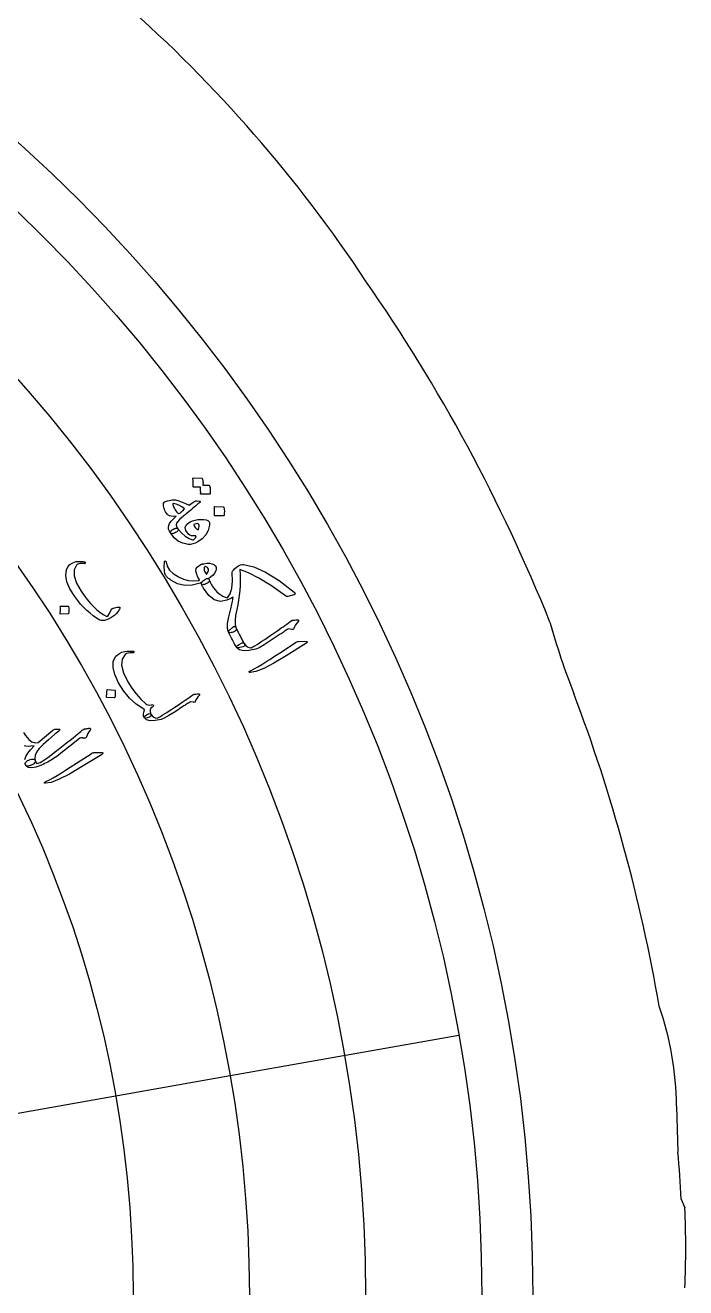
# Model space of a CAD drawing. Header units: millimetres. Extents: x -45 to 45, y -45 to 73.
# Drawn here: x 27.58 to 45.04, y 0.22 to 33.61 of the extents above; entities that cross this region are included whole.
import ezdxf

# ---------------------------------------------------------------- set-up
doc = ezdxf.new("R2010")
doc.units = ezdxf.units.MM
for name, color, linetype in [('CUT_OUTER', 1, 'Continuous'), ('ENGRAVE', 7, 'Continuous'), ('ENGRAVE_FINE', 8, 'Continuous'), ('GUIDE', 3, 'Continuous'), ('TEXT', 5, 'Continuous')]:
    doc.layers.add(name, color=color, linetype=linetype)

msp = doc.modelspace()

# ---------------------------------------------------------------- linework, layer by layer
at = {"layer": 'CUT_OUTER'}
for points in [[(44.8003, 5.0235), (44.8008, 5.0169), (44.8387, 3.8054)], [(44.9271, 2.5573), (45.018, 2.3303), (45.0192, 2.3269)]]:
    msp.add_lwpolyline(points, dxfattribs=at)
for centre, radius, start, end in [((5.9574, 6.6393), 36.6907, 33.42987, 48.67621), ((-0.9981, 0.7237), 45.7678, 21.94305, 34.81333), ((60.4066, 23.0895), 19.6697, 195.52006, 201.32233), ((0.0073, 0.0024), 44.9923, 9.81141, 20.74267), ((36.5289, 4.9522), 8.2716, 0.49342, 19.17656), ((1.5395, 0.1101), 43.4566, 3.22813, 4.87801), ((22.9148, 1.2718), 22.1295, 357.26675, 2.73282)]:
    msp.add_arc(centre, radius, start, end, dxfattribs=at)
at = {"layer": 'ENGRAVE'}
for radius in [39.65, 33.5042]:
    msp.add_circle((0, 0), radius, dxfattribs=at)
at = {"layer": 'ENGRAVE_FINE'}
for points in [[(39.0476, 6.8852), (32.9952, 5.818)], [(32.9952, 5.818), (26.9429, 4.7508)]]:
    msp.add_lwpolyline(points, dxfattribs=at)
for radius in [36.5771, 30.4314]:
    msp.add_circle((0, 0), radius, dxfattribs=at)
at = {"layer": 'GUIDE'}
msp.add_circle((0, 0), 41, dxfattribs=at)
at = {"layer": 'TEXT'}
for points in [[(32.4381, 21.444), (32.4425, 21.443), (32.4465, 21.4403), (32.4502, 21.4358), (32.4536, 21.4296), (32.4598, 21.4034), (32.4648, 21.3774), (32.4686, 21.3515), (32.4711, 21.3258), (32.4723, 21.3), (32.4722, 21.274), (32.4708, 21.2477), (32.468, 21.2211), (32.4659, 21.2149), (32.4623, 21.2104), (32.4572, 21.2077), (32.4506, 21.2066), (32.2246, 21.2051), (32.2207, 21.2065), (32.218, 21.2106), (32.2165, 21.2175), (32.2162, 21.227), (32.2169, 21.2342), (32.2172, 21.2452), (32.217, 21.2602), (32.2163, 21.279), (32.2151, 21.3019), (32.2134, 21.3291), (32.2113, 21.3607), (32.2088, 21.3965), (32.0324, 21.3955), (32.0262, 21.3967), (32.0221, 21.4008), (32.0202, 21.408), (32.0204, 21.418), (32.0205, 21.4268), (32.0205, 21.4403), (32.0202, 21.4587), (32.0197, 21.4819), (32.0187, 21.5103), (32.0171, 21.5439), (32.0149, 21.583), (32.012, 21.6274), (32.0129, 21.6328), (32.015, 21.6364), (32.0184, 21.6381), (32.023, 21.6379), (32.2443, 21.6358), (32.2487, 21.6348), (32.2528, 21.6321), (32.2565, 21.6277), (32.2599, 21.6215), (32.2662, 21.5999), (32.2713, 21.5782), (32.275, 21.5564), (32.2775, 21.5345), (32.2788, 21.5127), (32.2791, 21.491), (32.2784, 21.4693), (32.2767, 21.4478)], [(32.1767, 21.0276), (32.1979, 21.0237), (32.2059, 21.0148), (32.2007, 21.0012), (32.1822, 20.9827), (32.1702, 20.9728), (32.1537, 20.9588), (32.1328, 20.9409), (32.1075, 20.9189), (32.0773, 20.8928), (32.042, 20.8626), (32.0015, 20.8284), (31.9559, 20.79), (31.911, 20.7523), (31.8708, 20.7186), (31.8353, 20.6889), (31.8045, 20.6631), (31.7784, 20.6415), (31.7573, 20.6239), (31.7412, 20.6106), (31.73, 20.6013), (31.6606, 20.541), (31.6112, 20.4871), (31.5819, 20.4396), (31.5726, 20.3985), (31.5741, 20.3747), (31.5813, 20.3494), (31.5942, 20.3227), (31.6129, 20.2945), (31.6209, 20.2759), (31.6209, 20.2576), (31.6129, 20.2398), (31.5968, 20.2223), (31.5747, 20.2056), (31.5507, 20.1913), (31.5247, 20.1795), (31.4968, 20.17), (31.4714, 20.1646), (31.4507, 20.1632), (31.4348, 20.1661), (31.4237, 20.173), (31.3893, 20.2277), (31.369, 20.2809), (31.363, 20.3327), (31.3712, 20.3831), (31.3962, 20.4373), (31.4374, 20.4956), (31.4949, 20.558), (31.5688, 20.6244), (31.4995, 20.6211), (31.4406, 20.6253), (31.3921, 20.6369), (31.354, 20.6559), (31.3311, 20.6767), (31.3092, 20.7044), (31.2883, 20.7391), (31.2684, 20.7808), (31.2508, 20.827), (31.2389, 20.8677), (31.2329, 20.9031), (31.2328, 20.9331), (31.2385, 20.9612), (31.2488, 20.9843), (31.2637, 21.0021), (31.2832, 21.0148), (31.3105, 21.0262), (31.3427, 21.036), (31.3797, 21.0442), (31.4216, 21.0506), (31.4648, 21.0555), (31.5001, 21.058), (31.5275, 21.0583), (31.5471, 21.0562), (31.6371, 21.0326), (31.7275, 21.0014), (31.8183, 20.9626), (31.9093, 20.9161), (31.9476, 20.9452), (31.9809, 20.9698), (32.0092, 20.9901), (32.0326, 21.006), (32.0532, 21.0178), (32.0733, 21.0259), (32.0929, 21.0302), (32.1119, 21.0308)], [(31.7915, 20.8179), (31.7156, 20.8769), (31.6412, 20.9202), (31.5684, 20.9478), (31.4972, 20.9599), (31.4895, 20.9586), (31.4841, 20.9549), (31.4811, 20.9486), (31.4806, 20.9398), (31.4857, 20.9119), (31.4943, 20.8837), (31.5062, 20.8551), (31.5215, 20.8261), (31.5402, 20.7968), (31.5623, 20.767), (31.5878, 20.7369), (31.6167, 20.7064), (31.6219, 20.7022), (31.6286, 20.6985), (31.6367, 20.6955), (31.6464, 20.693), (31.6627, 20.7054), (31.6795, 20.7188), (31.6969, 20.733), (31.7147, 20.7482), (31.7331, 20.7642), (31.7521, 20.7812), (31.7715, 20.7991), (31.7915, 20.8179)], [(32.8128, 20.8754), (32.8171, 20.8744), (32.8211, 20.8716), (32.8248, 20.8671), (32.828, 20.8608), (32.8382, 20.8081), (32.843, 20.7555), (32.8425, 20.703), (32.8367, 20.6507), (32.8346, 20.6446), (32.8313, 20.6405), (32.8268, 20.6382), (32.8212, 20.6379), (32.5965, 20.6382), (32.5903, 20.6395), (32.5863, 20.6438), (32.5845, 20.6509), (32.585, 20.661), (32.5854, 20.6698), (32.5856, 20.6833), (32.5858, 20.7017), (32.5858, 20.725), (32.5855, 20.7534), (32.5847, 20.7871), (32.5834, 20.8263), (32.5816, 20.8708), (32.582, 20.8771), (32.5838, 20.8813), (32.5869, 20.8833), (32.5915, 20.8832)], [(32.44, 20.4791), (32.4472, 20.463), (32.4511, 20.4426), (32.4519, 20.418), (32.4494, 20.3892), (32.4137, 20.2502), (32.3506, 20.1301), (32.2603, 20.0287), (32.1431, 19.9458), (32.0757, 19.913), (32.011, 19.891), (31.9492, 19.8798), (31.8902, 19.8795), (31.7492, 19.9092), (31.6246, 19.968), (31.5162, 20.0559), (31.4237, 20.173), (31.4186, 20.1875), (31.4208, 20.2041), (31.4301, 20.2228), (31.4467, 20.2436), (31.4566, 20.2537), (31.4674, 20.2632), (31.4791, 20.2719), (31.4916, 20.2799), (31.5044, 20.2871), (31.5169, 20.2936), (31.5292, 20.2994), (31.5412, 20.3044), (31.5634, 20.3108), (31.5828, 20.3113), (31.5993, 20.3058), (31.6129, 20.2945), (31.7078, 20.1824), (31.8064, 20.0952), (31.9087, 20.0329), (32.0151, 19.9955), (32.0426, 20.0177), (32.0636, 20.0369), (32.078, 20.053), (32.0858, 20.0662), (32.0912, 20.0796), (32.0936, 20.0902), (32.0928, 20.0982), (32.0889, 20.1036), (32.0852, 20.1066), (32.0814, 20.1085), (32.0776, 20.1092), (32.0738, 20.1089), (32.0192, 20.103), (31.9712, 20.1079), (31.9297, 20.1234), (31.8947, 20.1496), (31.8235, 20.2447), (31.8069, 20.3308), (31.8451, 20.4081), (31.9383, 20.4766), (31.9994, 20.5038), (32.0681, 20.5239), (32.1444, 20.5368), (32.2282, 20.5424), (32.3046, 20.5405), (32.3653, 20.5293), (32.4105, 20.5088), (32.44, 20.4791)], [(32.1674, 20.4052), (32.1481, 20.4226), (32.1219, 20.4292), (32.0888, 20.4251), (32.0488, 20.4102), (32.0434, 20.4066), (32.0397, 20.4037), (32.0377, 20.4015), (32.0375, 20.4001), (32.0459, 20.3755), (32.0569, 20.3522), (32.0703, 20.3301), (32.0863, 20.3092), (32.1028, 20.2923), (32.1188, 20.28), (32.1346, 20.2723), (32.15, 20.2693), (32.1688, 20.3146), (32.178, 20.3524), (32.1775, 20.3826), (32.1674, 20.4052)], [(30.0753, 18.1864), (30.0671, 18.1638), (30.0565, 18.1412), (30.0437, 18.1188), (30.0284, 18.0965), (30.011, 18.0743), (29.9915, 18.0523), (29.9699, 18.0306), (29.9463, 18.0091), (29.8964, 17.9697), (29.8439, 17.9359), (29.7887, 17.9076), (29.7309, 17.8848), (29.676, 17.8698), (29.6279, 17.8641), (29.5866, 17.8676), (29.552, 17.8803), (29.4634, 17.9329), (29.3763, 17.9927), (29.2908, 18.0596), (29.2066, 18.1336), (29.1241, 18.2149), (29.0434, 18.3035), (28.9644, 18.3996), (28.887, 18.5031), (28.7582, 18.7073), (28.6781, 18.8919), (28.6473, 19.0577), (28.6661, 19.2049), (28.7037, 19.2857), (28.7598, 19.3491), (28.8347, 19.3951), (28.9285, 19.4236), (28.9506, 19.4268), (28.974, 19.429), (28.9986, 19.4301), (29.0243, 19.4302), (29.0513, 19.4292), (29.0795, 19.4271), (29.1089, 19.4239), (29.1395, 19.4197), (29.1487, 19.4176), (29.156, 19.4139), (29.1614, 19.4086), (29.1648, 19.4016), (29.1661, 19.3962), (29.1655, 19.3906), (29.163, 19.3848), (29.1587, 19.3787), (29.154, 19.3741), (29.1484, 19.3712), (29.142, 19.3701), (29.1347, 19.3708), (29.1052, 19.3742), (29.0762, 19.3755), (29.0475, 19.3747), (29.0193, 19.3718), (28.9943, 19.366), (28.9723, 19.3572), (28.9534, 19.3453), (28.9374, 19.3305), (28.8714, 19.2031), (28.8698, 19.046), (28.9319, 18.8589), (29.0572, 18.6409), (29.136, 18.5274), (29.2161, 18.4225), (29.2978, 18.326), (29.381, 18.238), (29.4659, 18.1583), (29.5527, 18.0868), (29.6415, 18.0236), (29.7322, 17.9685), (29.7667, 18), (29.7993, 18.0442), (29.8301, 18.101), (29.859, 18.1705), (29.8633, 18.1747), (29.8727, 18.1801), (29.8872, 18.1866), (29.9069, 18.1943), (29.9092, 18.1946), (29.9111, 18.1949), (29.9126, 18.1954), (29.9137, 18.1959), (29.9417, 18.2044), (29.9743, 18.2117), (30.0114, 18.2179), (30.0532, 18.2229), (30.0672, 18.2223), (30.0755, 18.216), (30.0782, 18.2041), (30.0753, 18.1864)], [(32.1998, 18.8553), (31.9933, 18.801), (31.7961, 18.7964), (31.6081, 18.8411), (31.429, 18.9349), (31.4074, 18.9501), (31.3869, 18.9654), (31.3675, 18.9811), (31.3492, 18.9971), (31.3321, 19.0133), (31.3166, 19.0297), (31.3026, 19.0463), (31.29, 19.0632), (31.2694, 19.1116), (31.2572, 19.1851), (31.2532, 19.2836), (31.2571, 19.4075), (31.2596, 19.4221), (31.2643, 19.4327), (31.2711, 19.4392), (31.28, 19.4417), (31.2889, 19.4404), (31.2955, 19.4356), (31.3, 19.4273), (31.3022, 19.4154), (31.3283, 19.3052), (31.3915, 19.2026), (31.4918, 19.1072), (31.6294, 19.0186), (31.7628, 18.9584), (31.8982, 18.9229), (32.0357, 18.9123), (32.1753, 18.9267), (32.1789, 18.9294), (32.1813, 18.9324), (32.1824, 18.9357), (32.1823, 18.9394), (32.1434, 19.0151), (32.1151, 19.0824), (32.0974, 19.1414), (32.0904, 19.1921), (32.0982, 19.2392), (32.1232, 19.2809), (32.1652, 19.317), (32.2245, 19.3475), (32.2328, 19.3508), (32.2413, 19.354), (32.2502, 19.357), (32.2594, 19.3597), (32.269, 19.3624), (32.2791, 19.3651), (32.2898, 19.3677), (32.3011, 19.3703), (32.3773, 19.3818), (32.4464, 19.3817), (32.5082, 19.3698), (32.5627, 19.3462), (32.6042, 19.3136), (32.627, 19.2745), (32.631, 19.2291), (32.6161, 19.1773), (32.5857, 19.1219), (32.5436, 19.0689), (32.4901, 19.0183), (32.425, 18.9699), (32.4275, 18.9658), (32.4301, 18.9618), (32.4328, 18.958), (32.4355, 18.9545), (32.4382, 18.951), (32.4408, 18.9472), (32.4434, 18.9432), (32.446, 18.9391), (32.4513, 18.9228), (32.4485, 18.9061), (32.4377, 18.889), (32.4188, 18.8715), (32.3961, 18.8556), (32.3717, 18.842), (32.3456, 18.8306), (32.3179, 18.8214), (32.2922, 18.8156), (32.2723, 18.8141), (32.2581, 18.8171), (32.2496, 18.8245), (32.226, 18.8649), (32.2219, 18.8629), (32.2162, 18.8606), (32.2088, 18.8581), (32.1998, 18.8553)], [(32.4384, 18.9519), (32.4406, 18.9473), (32.4446, 18.9376), (32.4505, 18.9229), (32.4582, 18.9031), (32.4639, 18.8911), (32.4705, 18.8776), (32.4782, 18.8628), (32.4868, 18.8465), (32.4965, 18.8287), (32.5073, 18.8093), (32.5192, 18.7882), (32.5323, 18.7653), (32.5619, 18.7201), (32.5988, 18.6747), (32.6428, 18.6291), (32.6941, 18.5833), (32.7494, 18.5425), (32.8067, 18.5099), (32.8662, 18.4855), (32.9277, 18.4693), (32.9991, 18.5723), (33.0442, 18.7181), (33.0622, 18.9067), (33.0525, 19.1382), (33.0605, 19.1693), (33.0816, 19.2026), (33.1159, 19.238), (33.1634, 19.2757), (33.2202, 19.3124), (33.2697, 19.3375), (33.3119, 19.351), (33.3468, 19.3528), (33.6191, 19.2897), (33.9344, 19.1469), (34.2917, 18.9223), (34.6892, 18.6134), (34.6973, 18.6052), (34.704, 18.5977), (34.7092, 18.5909), (34.713, 18.5848), (34.7159, 18.5761), (34.7149, 18.5681), (34.7098, 18.561), (34.7008, 18.5547), (34.6945, 18.5515), (34.6889, 18.5491), (34.684, 18.5474), (34.6798, 18.5464), (34.5217, 18.503), (34.5075, 18.5016), (34.4929, 18.5037), (34.4779, 18.5092), (34.4625, 18.5182), (34.0863, 18.781), (33.7592, 18.9834), (33.4823, 19.1275), (33.2562, 19.2151), (33.2623, 19.0722), (33.2635, 18.9324), (33.26, 18.7959), (33.2518, 18.6626), (33.2389, 18.5325), (33.2215, 18.4054), (33.1996, 18.2812), (33.1733, 18.1601), (33.1416, 17.9995), (33.1276, 17.8637), (33.1315, 17.7524), (33.1537, 17.6655), (33.1593, 17.639), (33.1548, 17.6156), (33.1402, 17.5952), (33.1155, 17.5778), (33.0947, 17.568), (33.0721, 17.5597), (33.0476, 17.5528), (33.0213, 17.5474), (32.9968, 17.5447), (32.9776, 17.5458), (32.9638, 17.5509), (32.9553, 17.5598), (32.929, 17.6547), (32.9299, 17.7894), (32.9577, 17.9642), (33.0116, 18.1795), (33.0226, 18.2185), (33.0329, 18.2574), (33.0424, 18.2963), (33.0511, 18.3353), (33.059, 18.3741), (33.0659, 18.4128), (33.0718, 18.4513), (33.0766, 18.4897), (33.056, 18.4758), (33.0351, 18.4629), (33.014, 18.451), (32.9928, 18.44), (32.9717, 18.4298), (32.951, 18.4202), (32.9306, 18.4111), (32.9107, 18.4026), (32.738, 18.3711), (32.5779, 18.4134), (32.4301, 18.5294), (32.2937, 18.7188), (32.2836, 18.7366), (32.2743, 18.7535), (32.2658, 18.7697), (32.2581, 18.7851), (32.2512, 18.7998), (32.2451, 18.8136), (32.2398, 18.8267), (32.2354, 18.839), (32.2369, 18.8649), (32.2555, 18.8936), (32.2912, 18.9253), (32.3441, 18.9599), (32.375, 18.9741), (32.4011, 18.9775), (32.4222, 18.9701), (32.4384, 18.9519)], [(32.3808, 19.0995), (32.4069, 19.1452), (32.4202, 19.1863), (32.4206, 19.2227), (32.4081, 19.2544), (32.3933, 19.2689), (32.3769, 19.28), (32.3589, 19.2876), (32.3394, 19.2917), (32.3304, 19.2914), (32.3229, 19.2876), (32.3167, 19.2803), (32.3119, 19.2695), (32.3056, 19.2359), (32.3112, 19.1961), (32.3289, 19.1501), (32.3585, 19.0979), (32.3628, 19.0932), (32.3679, 19.0919), (32.3739, 19.094), (32.3808, 19.0995)], [(28.7083, 18.2465), (28.7121, 18.2457), (28.7155, 18.2434), (28.7186, 18.2396), (28.7214, 18.2342), (28.7292, 18.1892), (28.7324, 18.1441), (28.731, 18.0991), (28.7249, 18.0541), (28.7229, 18.0488), (28.72, 18.0452), (28.716, 18.0432), (28.711, 18.0428), (28.5141, 18.0387), (28.5086, 18.0398), (28.5052, 18.0434), (28.5038, 18.0495), (28.5044, 18.0581), (28.5049, 18.0656), (28.5054, 18.0773), (28.5059, 18.0931), (28.5064, 18.1131), (28.5067, 18.1374), (28.5066, 18.1664), (28.5063, 18.2), (28.5056, 18.2382), (28.5061, 18.2436), (28.5077, 18.2472), (28.5105, 18.249), (28.5145, 18.249)], [(32.9553, 17.5598), (32.9529, 17.5692), (32.9551, 17.58), (32.9619, 17.5922), (32.9733, 17.6058), (33.0562, 17.6838), (33.0856, 17.7046), (33.1117, 17.7085), (33.1344, 17.6955), (33.1537, 17.6655), (33.1661, 17.6397), (33.1787, 17.6138), (33.1915, 17.5879), (33.2045, 17.5619), (33.2176, 17.5359), (33.2308, 17.5101), (33.244, 17.4845), (33.2572, 17.4592), (33.2706, 17.4339), (33.2841, 17.4085), (33.2979, 17.383), (33.3118, 17.3575), (33.3258, 17.332), (33.34, 17.3067), (33.3541, 17.2817), (33.3683, 17.2568), (33.382, 17.2239), (33.3798, 17.1978), (33.3618, 17.1786), (33.3279, 17.1662), (33.2155, 17.1444), (33.1984, 17.1418), (33.1849, 17.1425), (33.1749, 17.1464), (33.1686, 17.1535), (33.1396, 17.2025), (33.1112, 17.2519), (33.0835, 17.3019), (33.0565, 17.3524), (33.0302, 17.4035), (33.0046, 17.4551), (32.9796, 17.5072), (32.9553, 17.5598)], [(34.6507, 17.8765), (34.6949, 17.8797), (34.7299, 17.8825), (34.7555, 17.8848), (34.7719, 17.8867), (34.7828, 17.8872), (34.7917, 17.8852), (34.7987, 17.8808), (34.8037, 17.874), (34.8067, 17.8648), (34.8062, 17.8556), (34.8021, 17.8465), (34.7945, 17.8373), (34.7566, 17.7938), (34.7253, 17.749), (34.7007, 17.703), (34.6825, 17.6557), (34.6761, 17.6418), (34.6652, 17.6332), (34.6499, 17.6299), (34.6302, 17.6319), (34.5355, 17.647), (34.5064, 17.6278), (34.4779, 17.6089), (34.4499, 17.5903), (34.4224, 17.5719), (34.3955, 17.5539), (34.3691, 17.5362), (34.3433, 17.5187), (34.3181, 17.5015), (34.0842, 17.3431), (33.8984, 17.2248), (33.761, 17.1464), (33.6721, 17.1077), (33.4943, 17.0699), (33.3509, 17.0653), (33.2421, 17.0938), (33.1675, 17.1557), (33.1663, 17.1579), (33.1652, 17.1601), (33.1641, 17.1623), (33.1629, 17.1645), (33.1687, 17.1839), (33.1929, 17.2071), (33.2356, 17.2339), (33.2968, 17.2645), (33.3203, 17.274), (33.3399, 17.2763), (33.3555, 17.2713), (33.3672, 17.259), (33.4073, 17.2088), (33.4517, 17.1726), (33.5004, 17.1505), (33.5535, 17.1424), (33.5991, 17.168), (33.6503, 17.1985), (33.7072, 17.2338), (33.7696, 17.2739), (33.8374, 17.3185), (33.9104, 17.3675), (33.9886, 17.4207), (34.0719, 17.4782), (34.1541, 17.5341), (34.2278, 17.5847), (34.2931, 17.6298), (34.3499, 17.6696), (34.3984, 17.7037), (34.4387, 17.7318), (34.4708, 17.754), (34.4948, 17.7701), (34.6096, 17.8582), (34.6217, 17.8653), (34.6326, 17.8708), (34.6423, 17.8745), (34.6507, 17.8765)], [(30.4313, 17.0545), (30.4427, 17.0518), (30.4499, 17.0464), (30.4528, 17.0383), (30.4515, 17.0275), (30.4475, 17.0176), (30.4404, 17.011), (30.4301, 17.0078), (30.4166, 17.008), (30.3543, 17.012), (30.3013, 17.0071), (30.2577, 16.9935), (30.2235, 16.9711), (30.1404, 16.8452), (30.124, 16.6823), (30.1735, 16.4822), (30.2883, 16.244), (30.3933, 16.0779), (30.5077, 15.9254), (30.6318, 15.7866), (30.7657, 15.6612), (30.7957, 15.6422), (30.832, 15.6323), (30.8746, 15.6315), (30.9235, 15.6396), (30.9378, 15.6412), (30.9498, 15.638), (30.9597, 15.6299), (30.9673, 15.617), (30.968, 15.6054), (30.9631, 15.5944), (30.9527, 15.5841), (30.9366, 15.5743), (30.8999, 15.5442), (30.8818, 15.5028), (30.8824, 15.4502), (30.9016, 15.3862), (30.9075, 15.3626), (30.9024, 15.3422), (30.8865, 15.3251), (30.8596, 15.3111), (30.8056, 15.2932), (30.7648, 15.2849), (30.7372, 15.2862), (30.7228, 15.2971), (30.707, 15.3431), (30.7037, 15.3925), (30.7128, 15.4454), (30.7343, 15.502), (30.7344, 15.5059), (30.7306, 15.5106), (30.723, 15.5162), (30.7115, 15.5225), (30.5147, 15.6521), (30.3384, 15.8118), (30.1821, 16.0018), (30.0451, 16.2226), (29.9452, 16.441), (29.8988, 16.6282), (29.9066, 16.785), (29.9691, 16.9115), (30.0169, 16.9593), (30.0718, 16.9973), (30.1338, 17.0254), (30.2031, 17.0435), (30.2713, 17.0537), (30.3321, 17.0589), (30.3854, 17.0591), (30.4313, 17.0545)], [(34.9614, 17.3174), (35.0137, 17.3158), (35.0371, 17.3052), (35.0314, 17.2857), (34.9967, 17.2573), (34.4736, 16.9342), (34.1516, 16.7377), (33.8855, 16.5988), (33.6756, 16.5169), (33.5221, 16.4916), (33.5076, 16.4935), (33.4985, 16.4972), (33.4949, 16.5024), (33.4967, 16.5093), (33.5014, 16.5164), (33.5085, 16.5234), (33.5182, 16.5303), (33.5304, 16.537), (33.6274, 16.5848), (33.7282, 16.64), (33.8325, 16.7026), (33.9405, 16.7727), (33.969, 16.7904), (34.0455, 16.8393), (34.17, 16.9193), (34.3424, 17.0306), (34.7224, 17.282), (34.7434, 17.2939), (34.7638, 17.3026), (34.7837, 17.3082), (34.803, 17.3106)], [(29.9435, 16.0271), (29.9472, 16.026), (29.9505, 16.0234), (29.9533, 16.0194), (29.9556, 16.0138), (29.9601, 15.9684), (29.9599, 15.9233), (29.955, 15.8785), (29.9455, 15.8341), (29.9432, 15.8291), (29.94, 15.8257), (29.9358, 15.824), (29.9308, 15.8239), (29.7342, 15.8345), (29.7289, 15.8359), (29.7258, 15.8397), (29.7248, 15.8459), (29.7261, 15.8545), (29.7271, 15.8619), (29.7285, 15.8735), (29.7302, 15.8892), (29.7322, 15.9091), (29.7343, 15.9333), (29.7365, 15.9621), (29.7386, 15.9956), (29.7408, 16.0337), (29.7417, 16.0391), (29.7436, 16.0426), (29.7465, 16.0442), (29.7505, 16.0439)], [(32.0499, 15.9196), (32.0892, 15.9219), (32.1203, 15.9238), (32.1431, 15.9256), (32.1577, 15.927), (32.1673, 15.9273), (32.1752, 15.9255), (32.1814, 15.9215), (32.1858, 15.9153), (32.1883, 15.9071), (32.1877, 15.899), (32.184, 15.8909), (32.1771, 15.8829), (32.1428, 15.8447), (32.1144, 15.8054), (32.0918, 15.7648), (32.0751, 15.723), (32.0692, 15.7108), (32.0594, 15.7033), (32.0458, 15.7005), (32.0282, 15.7026), (31.9443, 15.7172), (31.9182, 15.7006), (31.8926, 15.6842), (31.8674, 15.668), (31.8428, 15.6521), (31.8186, 15.6364), (31.7949, 15.621), (31.7718, 15.6058), (31.7491, 15.5909), (31.539, 15.4532), (31.3724, 15.3506), (31.2492, 15.2827), (31.1697, 15.2495), (31.0111, 15.2184), (30.8836, 15.2162), (30.7873, 15.2431), (30.7218, 15.2991), (30.7208, 15.3011), (30.7198, 15.303), (30.7188, 15.305), (30.7179, 15.307), (30.7232, 15.3242), (30.7451, 15.3444), (30.7834, 15.3677), (30.8382, 15.394), (30.8593, 15.4022), (30.8767, 15.404), (30.8905, 15.3993), (30.9007, 15.3882), (30.9357, 15.343), (30.9746, 15.3103), (31.0176, 15.2899), (31.0647, 15.282), (31.1056, 15.3042), (31.1516, 15.3306), (31.2025, 15.3612), (31.2586, 15.396), (31.3195, 15.4347), (31.385, 15.4772), (31.4552, 15.5235), (31.53, 15.5735), (31.6038, 15.6221), (31.67, 15.666), (31.7287, 15.7052), (31.7797, 15.7398), (31.8232, 15.7694), (31.8594, 15.7939), (31.8883, 15.8131), (31.9099, 15.8271), (32.0131, 15.9039), (32.0239, 15.91), (32.0337, 15.9147), (32.0423, 15.9179), (32.0499, 15.9196)], [(29.2631, 15.0185), (29.276, 15.0198), (29.2865, 15.0181), (29.2947, 15.0133), (29.3006, 15.0056), (29.3033, 14.9973), (29.303, 14.9886), (29.2998, 14.9795), (29.2936, 14.9699), (29.2589, 14.9264), (29.2314, 14.8815), (29.2113, 14.8353), (29.1984, 14.7879), (29.1909, 14.7707), (29.1787, 14.7591), (29.1619, 14.7532), (29.1406, 14.7528), (29.1287, 14.7541), (29.1168, 14.7556), (29.1048, 14.7572), (29.0927, 14.7589), (29.0806, 14.7606), (29.0686, 14.7622), (29.0567, 14.7636), (29.0448, 14.7649), (29.0239, 14.7526), (28.9691, 14.7113), (28.8803, 14.6409), (28.7575, 14.5418), (28.69, 14.4872), (28.6263, 14.4365), (28.5665, 14.3895), (28.5105, 14.3464), (28.4585, 14.3072), (28.4105, 14.2721), (28.3665, 14.2413), (28.3265, 14.2146), (28.2884, 14.1904), (28.2498, 14.167), (28.2108, 14.1445), (28.1713, 14.1228), (28.1314, 14.1019), (28.0907, 14.0817), (28.0493, 14.0621), (28.0072, 14.0433), (27.8615, 13.9893), (27.7449, 13.9687), (27.6573, 13.9812), (27.5986, 14.0269), (27.5826, 14.0562), (27.5792, 14.0842), (27.5882, 14.1111), (27.6097, 14.1369), (27.6391, 14.1595), (27.6714, 14.1768), (27.7069, 14.1887), (27.7454, 14.1953), (27.7833, 14.1971), (27.8122, 14.1922), (27.8323, 14.1806), (27.8435, 14.1625), (27.8499, 14.1473), (27.8556, 14.1337), (27.8608, 14.1217), (27.8653, 14.1113), (27.8695, 14.1025), (27.8737, 14.0952), (27.8781, 14.0896), (27.8825, 14.0855), (27.9207, 14.0924), (27.9728, 14.1145), (28.0389, 14.152), (28.1188, 14.2049), (28.1655, 14.2381), (28.2185, 14.2769), (28.2779, 14.3215), (28.3437, 14.3719), (28.416, 14.4279), (28.4951, 14.4896), (28.5809, 14.557), (28.6733, 14.6302), (28.7636, 14.702), (28.8427, 14.7654), (28.9107, 14.8203), (28.9675, 14.8668), (29.0134, 14.9046), (29.0484, 14.9336), (29.0724, 14.9538), (29.0856, 14.9651), (29.1036, 14.9781), (29.1246, 14.9888), (29.1487, 14.997), (29.1757, 15.0027), (29.1899, 15.0044), (29.2031, 15.0062), (29.2154, 15.0081), (29.2267, 15.01), (29.2372, 15.012), (29.2468, 15.0141), (29.2554, 15.0162), (29.2631, 15.0185)], [(29.5584, 14.3772), (29.6108, 14.3751), (29.6342, 14.3642), (29.6284, 14.3447), (29.5935, 14.3164), (29.068, 13.9972), (28.7445, 13.8032), (28.4773, 13.6664), (28.2668, 13.5861), (28.1131, 13.562), (28.0986, 13.564), (28.0896, 13.5677), (28.086, 13.573), (28.0879, 13.5798), (28.0926, 13.5869), (28.0998, 13.5938), (28.1096, 13.6006), (28.1218, 13.6072), (28.2192, 13.6543), (28.3203, 13.7088), (28.4252, 13.7706), (28.5337, 13.8399), (28.5623, 13.8574), (28.6392, 13.9057), (28.7642, 13.9848), (28.9374, 14.0949), (29.319, 14.3438), (29.3401, 14.3556), (29.3605, 14.3641), (29.3805, 14.3696), (29.3999, 14.3719)]]:
    msp.add_lwpolyline(points, close=True, dxfattribs=at)
for points in [[(27.5316, 14.9021), (27.5807, 14.8214), (27.6693, 14.7202), (27.7555, 14.6567), (27.8395, 14.6309), (27.9214, 14.643), (28.3067, 14.9621), (28.325, 14.9756), (28.3425, 14.9853), (28.3593, 14.9909), (28.3754, 14.9926), (28.4618, 14.9895), (28.4733, 14.9886), (28.4823, 14.9866), (28.4886, 14.9837), (28.4923, 14.9797), (28.4923, 14.9716), (28.4874, 14.9621), (28.4777, 14.9511), (28.4631, 14.9386), (28.3641, 14.8582), (28.2737, 14.7827), (28.1918, 14.712), (28.1185, 14.6461), (28.0536, 14.5853), (27.997, 14.5299), (27.9487, 14.4797), (27.9087, 14.4348), (27.8626, 14.3666), (27.8366, 14.2981), (27.8306, 14.2294), (27.8446, 14.1603), (27.8474, 14.1403), (27.8413, 14.1199), (27.8263, 14.0992), (27.8023, 14.0781), (27.7887, 14.0688), (27.7747, 14.06), (27.7603, 14.0516), (27.7455, 14.0438), (27.7301, 14.0367), (27.714, 14.0306), (27.6972, 14.0255), (27.6797, 14.0215), (27.6469, 14.0162), (27.6219, 14.0155), (27.6047, 14.0194), (27.5952, 14.028), (27.5952, 14.028), (27.5755, 14.0732)], [(27.5651, 14.191), (27.5951, 14.2694), (27.6468, 14.3554), (27.7199, 14.4491), (27.8147, 14.5507), (27.7257, 14.5402), (27.6524, 14.5374), (27.5947, 14.5424), (27.5527, 14.5552)]]:
    msp.add_lwpolyline(points, dxfattribs=at)

doc.saveas('drawing.dxf')
